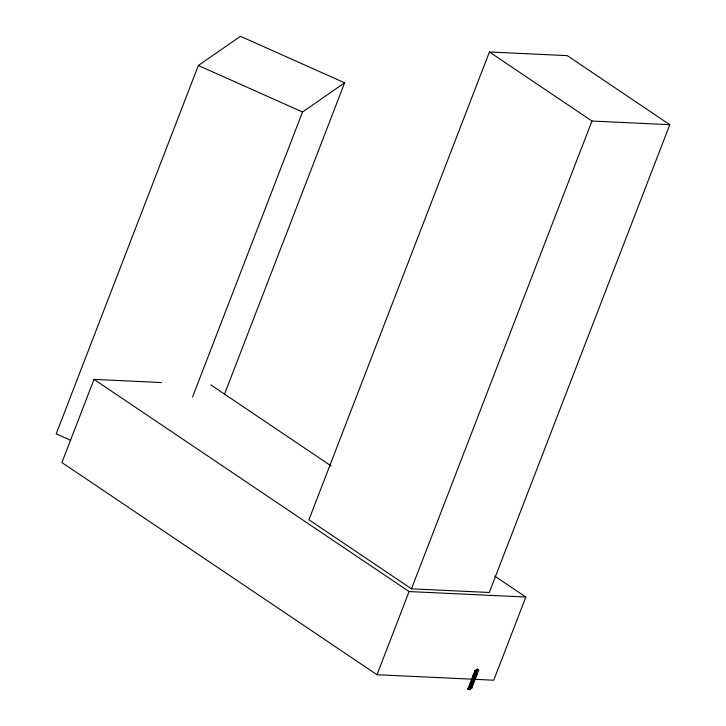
<?xml version="1.0" encoding="UTF-8"?>
<svg xmlns="http://www.w3.org/2000/svg" width="726" height="726" viewBox="0 0 726 726"><rect width="100%" height="100%" fill="white"/><g stroke="black" fill="none" stroke-linecap="round" stroke-linejoin="round"><path stroke-width="1.09" d="M224.497 394.191L344.65 82.8L240.469 36.3L198.352 65.494L56.201 433.876L70.649 440.328M161.363 382.548L94.017 379.38L61.919 462.544L377.003 674.726L472.417 679.2M192.562 396.995L302.533 111.995L344.65 82.8M489.424 51.982L308.913 519.771L411.46 588.822L489.288 592.48L669.799 124.691L567.251 55.63L489.424 51.982L591.962 121.033L669.799 124.691M377.003 674.726L409.092 591.563L525.842 597.044L493.753 680.208L474.668 679.309M411.46 588.822L591.962 121.033M471.8 688.021L469.386 689.7L467.816 689.001L474.913 670.76M473.479 675.597L475.285 670.924L477.545 669.354L475.748 674.027M468.824 689.056L473.833 676.06M475.231 674.245L477.182 669.19L478.824 669.835L471.718 688.076M471.473 686.487L476.102 674.49M471.455 687.658L476.465 674.663L474.205 676.224L469.196 689.219L471.083 687.486M476.401 671.505L474.84 670.815L477.254 669.136L469.386 689.7L467.816 689.001M471.818 687.821L469.559 689.382L467.998 688.693M198.352 65.494L302.533 111.995M475.376 673.864L476.937 674.563L474.677 676.133L473.116 675.434M475.276 674.127L476.837 674.826L474.577 676.396L473.016 675.697M210.758 384.862L331.147 465.938M494.796 576.145L525.842 597.044M94.017 379.38L409.092 591.563"/></g></svg>
